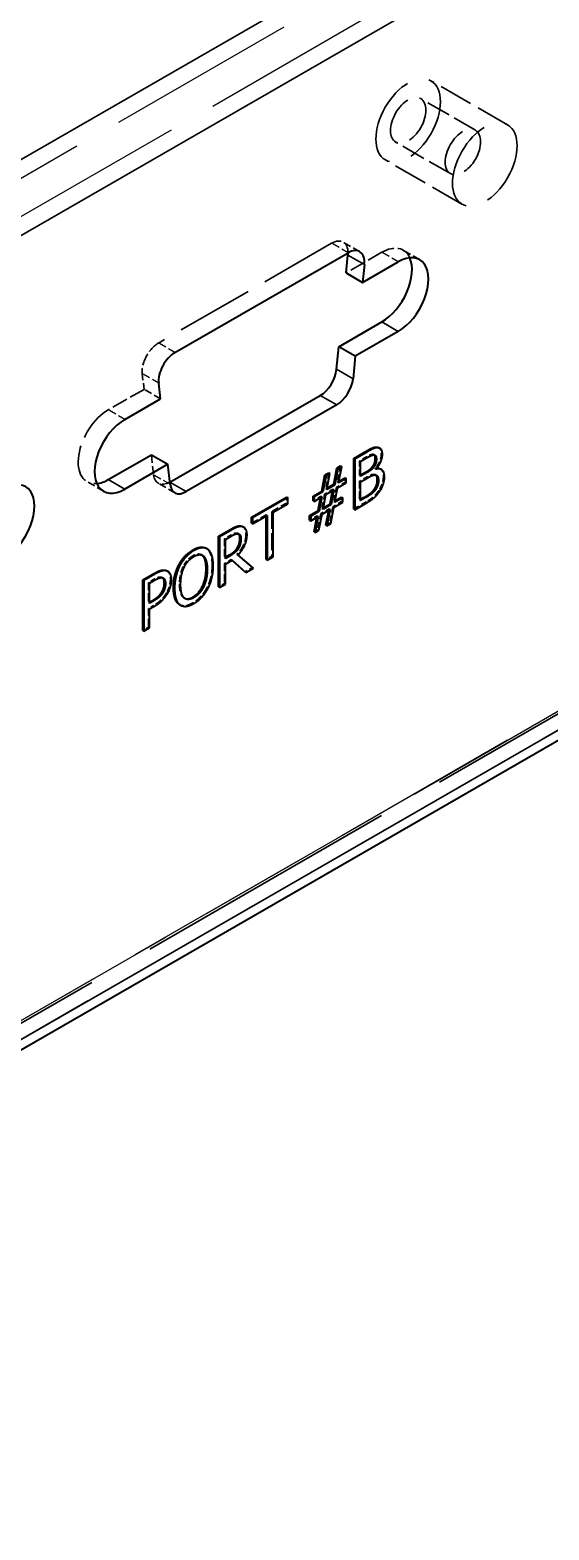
# Model space of a CAD drawing. Header units: millimetres. Extents: x 0 to 1188, y 0 to 840.
# Drawn here: x 1067.27 to 1084.03, y 631.4 to 679.83 of the extents above; entities that cross this region are included whole.
import ezdxf

# ---------------------------------------------------------------- set-up
doc = ezdxf.new("R2010")
doc.units = ezdxf.units.MM
doc.header["$LTSCALE"] = 2
doc.linetypes.add('DASHED', pattern=[0.2067, 0.1654, -0.0413])
for name, color, linetype, lineweight in [('가려진 것(ISO)', 2, 'DASHED', 35), ('가려진 좁은 것(ISO)', 2, 'DASHED', 25), ('가시적인 것(ISO)', 3, 'Continuous', 40), ('가시적인 좁은 것(ISO)', 3, 'Continuous', 35)]:
    doc.layers.add(name, color=color, linetype=linetype, lineweight=lineweight)

msp = doc.modelspace()

# ---------------------------------------------------------------- linework, layer by layer
at = {"layer": '가려진 것(ISO)', "ltscale": 3.333119}
for p, q in [((1082.693, 676.765), (1080.218, 678.191)), ((1081.22, 674.209), (1078.746, 675.634))]:
    msp.add_line(p, q, dxfattribs=at)
at = {"layer": '가려진 것(ISO)', "ltscale": 2.380771}
for p, q in [((1081.654, 676.597), (1079.886, 677.615)), ((1080.845, 675.192), (1079.077, 676.21))]:
    msp.add_line(p, q, dxfattribs=at)
at = {"layer": '가려진 것(ISO)', "ltscale": 26.124819}
msp.add_line((1116.058, 676.032), (1039.69, 632.055), dxfattribs=at)
at = {"layer": '가려진 것(ISO)', "ltscale": 7.529468}
msp.add_line((1077.009, 672.945), (1071.418, 669.725), dxfattribs=at)
at = {"layer": '가려진 것(ISO)', "ltscale": 0.714161}
for p, q in [((1077.914, 672.676), (1077.383, 672.982)), ((1079.85, 672.416), (1079.319, 672.721)), ((1071.479, 667.923), (1070.949, 668.229)), ((1069.638, 664.943), (1069.108, 665.248)), ((1071.94, 664.893), (1071.41, 665.198))]:
    msp.add_line(p, q, dxfattribs=at)
at = {"layer": '가려진 것(ISO)', "ltscale": 1.554712}
for p, q in [((1078.633, 672.654), (1077.479, 671.989)), ((1070.949, 668.229), (1069.794, 667.564))]:
    msp.add_line(p, q, dxfattribs=at)
at = {"layer": '가려진 것(ISO)', "ltscale": 0.632481}
msp.add_line((1070.892, 668.735), (1070.949, 668.229), dxfattribs=at)
at = {"layer": '가려진 것(ISO)', "ltscale": 0.806388}
msp.add_line((1071.185, 666.117), (1071.258, 665.471), dxfattribs=at)
at = {"layer": '가려진 것(ISO)', "ltscale": 0.242232}
msp.add_line((1078.089, 666.026), (1077.909, 665.922), dxfattribs=at)
at = {"layer": '가려진 것(ISO)', "ltscale": 0.557109}
msp.add_line((1077.909, 665.922), (1077.909, 665.444), dxfattribs=at)
at = {"layer": '가려진 것(ISO)', "ltscale": 0.047517}
for p, q in [((1077.909, 665.922), (1077.945, 665.902)), ((1078.346, 666.131), (1078.381, 666.111)), ((1078.375, 666.123), (1078.41, 666.102)), ((1077.909, 665.444), (1077.945, 665.464)), ((1077.909, 665.444), (1077.945, 665.423)), ((1078.416, 665.681), (1078.451, 665.661)), ((1078.416, 665.673), (1078.451, 665.653)), ((1078.43, 665.47), (1078.465, 665.45)), ((1076.817, 665.015), (1076.853, 664.995)), ((1077.046, 665.001), (1077.082, 664.981)), ((1077.166, 665.067), (1077.201, 665.047)), ((1077.199, 665.235), (1077.234, 665.214)), ((1077.444, 665.228), (1077.479, 665.207)), ((1077.909, 665.262), (1077.945, 665.242)), ((1075.555, 664.559), (1075.591, 664.538)), ((1076.661, 664.777), (1076.697, 664.756)), ((1076.784, 664.85), (1076.819, 664.83)), ((1077.046, 664.438), (1077.082, 664.418)), ((1077.08, 664.606), (1077.115, 664.585)), ((1077.333, 664.603), (1077.368, 664.583)), ((1077.909, 664.658), (1077.945, 664.678)), ((1077.909, 664.658), (1077.945, 664.638)), ((1074.893, 664.177), (1074.928, 664.157)), ((1075.081, 664.285), (1075.116, 664.265)), ((1076.542, 664.148), (1076.577, 664.127)), ((1076.665, 664.218), (1076.7, 664.198)), ((1076.696, 664.382), (1076.731, 664.362)), ((1076.924, 664.367), (1076.959, 664.347)), ((1076.947, 663.918), (1076.982, 663.898)), ((1073.986, 663.576), (1074.021, 663.555)), ((1076.565, 663.698), (1076.6, 663.678)), ((1072.98, 663.082), (1073.016, 663.062)), ((1073.544, 663.406), (1073.579, 663.385)), ((1072.803, 662.89), (1072.839, 662.87)), ((1073.544, 662.791), (1073.579, 662.811)), ((1073.544, 662.791), (1073.579, 662.771)), ((1073.544, 662.609), (1073.579, 662.589)), ((1073.76, 662.733), (1073.795, 662.713)), ((1073.947, 662.903), (1073.983, 662.882)), ((1074.451, 662.481), (1074.486, 662.46)), ((1075.081, 662.844), (1075.116, 662.823)), ((1071.095, 661.995), (1071.13, 661.975)), ((1071.538, 662.155), (1071.573, 662.135)), ((1072.246, 661.492), (1072.282, 661.472)), ((1073.544, 661.959), (1073.579, 661.938)), ((1071.095, 661.343), (1071.13, 661.364)), ((1071.095, 661.343), (1071.13, 661.323)), ((1071.095, 661.158), (1071.13, 661.138)), ((1071.095, 660.548), (1071.13, 660.528))]:
    msp.add_line(p, q, dxfattribs=at)
at = {"layer": '가려진 것(ISO)', "ltscale": 0.55657}
for p, q in [((1076.917, 665.536), (1076.817, 665.015)), ((1077.299, 665.756), (1077.199, 665.235))]:
    msp.add_line(p, q, dxfattribs=at)
at = {"layer": '가려진 것(ISO)', "ltscale": 0.172774}
for p, q in [((1077.444, 665.376), (1077.444, 665.228)), ((1077.333, 664.751), (1077.333, 664.603))]:
    msp.add_line(p, q, dxfattribs=at)
at = {"layer": '가려진 것(ISO)', "ltscale": 0.286994}
msp.add_line((1078.123, 665.385), (1077.909, 665.262), dxfattribs=at)
at = {"layer": '가려진 것(ISO)', "ltscale": 0.009161}
msp.add_line((1078.416, 665.681), (1078.416, 665.673), dxfattribs=at)
at = {"layer": '가려진 것(ISO)', "ltscale": 0.353365}
msp.add_line((1077.046, 665.001), (1076.784, 664.85), dxfattribs=at)
at = {"layer": '가려진 것(ISO)', "ltscale": 0.059308}
for p, q in [((1076.817, 665.015), (1076.861, 665.04)), ((1077.199, 665.235), (1077.243, 665.26))]:
    msp.add_line(p, q, dxfattribs=at)
at = {"layer": '가려진 것(ISO)', "ltscale": 0.04873}
msp.add_line((1077.038, 664.956), (1077.046, 665.001), dxfattribs=at)
at = {"layer": '가려진 것(ISO)', "ltscale": 0.493694}
msp.add_line((1077.166, 665.067), (1077.08, 664.606), dxfattribs=at)
at = {"layer": '가려진 것(ISO)', "ltscale": 0.374974}
msp.add_line((1077.444, 665.228), (1077.166, 665.067), dxfattribs=at)
at = {"layer": '가려진 것(ISO)', "ltscale": 0.703743}
msp.add_line((1077.909, 665.262), (1077.909, 664.658), dxfattribs=at)
at = {"layer": '가려진 것(ISO)', "ltscale": 0.638915}
for p, q in [((1075.555, 664.559), (1075.081, 664.285)), ((1074.893, 664.177), (1074.419, 663.904))]:
    msp.add_line(p, q, dxfattribs=at)
at = {"layer": '가려진 것(ISO)', "ltscale": 0.225253}
msp.add_line((1075.555, 664.752), (1075.555, 664.559), dxfattribs=at)
at = {"layer": '가려진 것(ISO)', "ltscale": 0.341017}
msp.add_line((1076.661, 664.777), (1076.408, 664.631), dxfattribs=at)
at = {"layer": '가려진 것(ISO)', "ltscale": 0.048693}
msp.add_line((1076.653, 664.731), (1076.661, 664.777), dxfattribs=at)
at = {"layer": '가려진 것(ISO)', "ltscale": 0.500422}
msp.add_line((1076.784, 664.85), (1076.696, 664.382), dxfattribs=at)
at = {"layer": '가려진 것(ISO)', "ltscale": 0.059112}
msp.add_line((1076.696, 664.382), (1076.74, 664.407), dxfattribs=at)
at = {"layer": '가려진 것(ISO)', "ltscale": 0.555072}
for p, q in [((1077.046, 664.438), (1076.947, 663.918)), ((1076.665, 664.218), (1076.565, 663.698))]:
    msp.add_line(p, q, dxfattribs=at)
at = {"layer": '가려진 것(ISO)', "ltscale": 0.385779}
msp.add_line((1077.333, 664.603), (1077.046, 664.438), dxfattribs=at)
at = {"layer": '가려진 것(ISO)', "ltscale": 0.058956}
msp.add_line((1077.08, 664.606), (1077.123, 664.631), dxfattribs=at)
at = {"layer": '가려진 것(ISO)', "ltscale": 0.546304}
msp.add_line((1078.127, 664.598), (1077.721, 664.364), dxfattribs=at)
at = {"layer": '가려진 것(ISO)', "ltscale": 0.047334}
msp.add_line((1074.893, 664.136), (1074.893, 664.177), dxfattribs=at)
at = {"layer": '가려진 것(ISO)', "ltscale": 1.679244}
msp.add_line((1075.081, 664.285), (1075.081, 662.844), dxfattribs=at)
at = {"layer": '가려진 것(ISO)', "ltscale": 0.330212}
msp.add_line((1076.542, 664.148), (1076.297, 664.006), dxfattribs=at)
at = {"layer": '가려진 것(ISO)', "ltscale": 0.048785}
for p, q in [((1076.533, 664.102), (1076.542, 664.148)), ((1076.915, 664.322), (1076.924, 664.367))]:
    msp.add_line(p, q, dxfattribs=at)
at = {"layer": '가려진 것(ISO)', "ltscale": 0.348734}
msp.add_line((1076.924, 664.367), (1076.665, 664.218), dxfattribs=at)
at = {"layer": '가려진 것(ISO)', "ltscale": 0.165056}
for p, q in [((1076.947, 663.918), (1076.824, 663.848)), ((1076.565, 663.698), (1076.442, 663.628))]:
    msp.add_line(p, q, dxfattribs=at)
at = {"layer": '가려진 것(ISO)', "ltscale": 0.251493}
msp.add_line((1073.731, 663.513), (1073.544, 663.406), dxfattribs=at)
at = {"layer": '가려진 것(ISO)', "ltscale": 0.716091}
msp.add_line((1073.544, 663.406), (1073.544, 662.791), dxfattribs=at)
at = {"layer": '가려진 것(ISO)', "ltscale": 0.290081}
msp.add_line((1073.76, 662.733), (1073.544, 662.609), dxfattribs=at)
at = {"layer": '가려진 것(ISO)', "ltscale": 0.757766}
msp.add_line((1073.544, 662.609), (1073.544, 661.959), dxfattribs=at)
at = {"layer": '가려진 것(ISO)', "ltscale": 0.060476}
msp.add_line((1073.788, 662.709), (1073.76, 662.733), dxfattribs=at)
at = {"layer": '가려진 것(ISO)', "ltscale": 1.070492}
msp.add_line((1073.947, 662.903), (1074.451, 662.481), dxfattribs=at)
at = {"layer": '가려진 것(ISO)', "ltscale": 0.328669}
msp.add_line((1074.451, 662.481), (1074.206, 662.34), dxfattribs=at)
at = {"layer": '가려진 것(ISO)', "ltscale": 0.253036}
for p, q in [((1075.081, 662.844), (1074.893, 662.736)), ((1073.544, 661.959), (1073.356, 661.851)), ((1071.095, 660.548), (1070.907, 660.44))]:
    msp.add_line(p, q, dxfattribs=at)
at = {"layer": '가려진 것(ISO)', "ltscale": 0.209818}
msp.add_line((1071.251, 662.085), (1071.095, 661.995), dxfattribs=at)
at = {"layer": '가려진 것(ISO)', "ltscale": 0.759309}
msp.add_line((1071.095, 661.995), (1071.095, 661.343), dxfattribs=at)
at = {"layer": '가려진 것(ISO)', "ltscale": 0.214448}
msp.add_line((1071.254, 661.25), (1071.095, 661.158), dxfattribs=at)
at = {"layer": '가려진 것(ISO)', "ltscale": 0.709917}
msp.add_line((1071.095, 661.158), (1071.095, 660.548), dxfattribs=at)
at = {"layer": '가려진 것(ISO)', "ltscale": 8.825976}
for centre in [(1079.482, 676.912), (1081.956, 675.487)]:
    msp.add_ellipse(centre, major_axis=(-0.736, -1.278), ratio=0.578093, dxfattribs=at)
at = {"layer": '가려진 것(ISO)', "ltscale": 4.849754}
for centre in [(1079.482, 676.912), (1081.249, 675.894)]:
    msp.add_ellipse(centre, major_axis=(-0.404, -0.702), ratio=0.578093, dxfattribs=at)
at = {"layer": '가려진 것(ISO)', "ltscale": 1.119102}
msp.add_ellipse((1077.009, 672.332), major_axis=(0.374, 0.65), ratio=0.578093, start_param=5.499713, end_param=7.06665, dxfattribs=at)
at = {"layer": '가려진 것(ISO)', "ltscale": 1.543277}
msp.add_ellipse((1078.633, 671.53), major_axis=(0.686, 1.192), ratio=0.578093, start_param=5.888031, end_param=7.06665, dxfattribs=at)
at = {"layer": '가려진 것(ISO)', "ltscale": 1.208387}
msp.add_ellipse((1071.418, 669.112), major_axis=(-0.374, -0.65), ratio=0.578093, start_param=3.925057, end_param=5.616996, dxfattribs=at)
at = {"layer": '가려진 것(ISO)', "ltscale": 3.605266}
msp.add_ellipse((1069.794, 666.44), major_axis=(-0.686, -1.192), ratio=0.578093, start_param=3.925057, end_param=6.67834, dxfattribs=at)
at = {"layer": '가려진 것(ISO)', "ltscale": 1.030391}
msp.add_ellipse((1071.784, 665.848), major_axis=(-0.374, -0.65), ratio=0.578093, start_param=5.616996, end_param=7.059734, dxfattribs=at)
at = {"layer": '가려진 것(ISO)', "ltscale": 0.309529}
msp.add_open_spline([(1078.538, 666.345), (1078.563, 666.33), (1078.614, 666.249), (1078.614, 666.145)], degree=2, knots=[0.539277, 0.539277, 0.539277, 1, 2, 2, 2], dxfattribs=at)
at = {"layer": '가려진 것(ISO)', "ltscale": 0.35306}
msp.add_open_spline([(1078.346, 666.131), (1078.3, 666.134), (1078.189, 666.083), (1078.089, 666.026)], degree=2, dxfattribs=at)
at = {"layer": '가려진 것(ISO)', "ltscale": 0.082396}
msp.add_open_spline([(1078.391, 666.109), (1078.374, 666.129), (1078.346, 666.131)], degree=2, dxfattribs=at)
at = {"layer": '가려진 것(ISO)', "ltscale": 0.515212}
msp.add_open_spline([(1078.614, 666.145), (1078.614, 666.03), (1078.509, 665.786), (1078.416, 665.681)], degree=2, dxfattribs=at)
at = {"layer": '가려진 것(ISO)', "ltscale": 0.340325}
msp.add_open_spline([(1078.37, 665.485), (1078.325, 665.486), (1078.22, 665.441), (1078.123, 665.385)], degree=2, dxfattribs=at)
at = {"layer": '가려진 것(ISO)', "ltscale": 0.131526}
msp.add_open_spline([(1078.446, 665.458), (1078.42, 665.483), (1078.37, 665.485)], degree=2, dxfattribs=at)
at = {"layer": '가려진 것(ISO)', "ltscale": 0.07739}
msp.add_open_spline([(1078.416, 665.673), (1078.445, 665.681), (1078.47, 665.683)], degree=2, dxfattribs=at)
at = {"layer": '가려진 것(ISO)', "ltscale": 0.490775}
msp.add_open_spline([(1078.681, 665.419), (1078.681, 665.297), (1078.6, 665.064), (1078.534, 664.965)], degree=2, dxfattribs=at)
at = {"layer": '가려진 것(ISO)', "ltscale": 0.384276}
msp.add_open_spline([(1078.582, 665.662), (1078.598, 665.653), (1078.681, 665.575), (1078.681, 665.419)], degree=2, knots=[0.805346, 0.805346, 0.805346, 1, 2, 2, 2], dxfattribs=at)
at = {"layer": '가려진 것(ISO)', "ltscale": 0.581192}
msp.add_open_spline([(1078.534, 664.965), (1078.454, 664.847), (1078.271, 664.681), (1078.127, 664.598)], degree=2, dxfattribs=at)
at = {"layer": '가려진 것(ISO)', "ltscale": 0.313784}
msp.add_open_spline([(1073.956, 663.587), (1073.915, 663.594), (1073.809, 663.558), (1073.731, 663.513)], degree=2, dxfattribs=at)
at = {"layer": '가려진 것(ISO)', "ltscale": 0.733445}
msp.add_open_spline([(1074.241, 663.551), (1074.241, 663.372), (1074.083, 663.039), (1073.947, 662.903)], degree=2, dxfattribs=at)
at = {"layer": '가려진 것(ISO)', "ltscale": 0.085643}
msp.add_open_spline([(1074.002, 663.564), (1073.983, 663.581), (1073.956, 663.587)], degree=2, dxfattribs=at)
at = {"layer": '가려진 것(ISO)', "ltscale": 0.387417}
msp.add_open_spline([(1074.141, 663.795), (1074.174, 663.776), (1074.241, 663.68), (1074.241, 663.551)], degree=2, knots=[0.446991, 0.446991, 0.446991, 1, 2, 2, 2], dxfattribs=at)
at = {"layer": '가려진 것(ISO)', "ltscale": 0.045607}
msp.add_open_spline([(1072.957, 663.097), (1072.969, 663.091), (1072.98, 663.082)], degree=2, dxfattribs=at)
at = {"layer": '가려진 것(ISO)', "ltscale": 0.785429}
msp.add_open_spline([(1072.98, 663.082), (1073.06, 663.02), (1073.15, 662.753), (1073.15, 662.549)], degree=2, dxfattribs=at)
at = {"layer": '가려진 것(ISO)', "ltscale": 0.606876}
msp.add_open_spline([(1072.211, 662.503), (1072.155, 662.387), (1072.095, 662.101), (1072.095, 661.942)], degree=2, dxfattribs=at)
at = {"layer": '가려진 것(ISO)', "ltscale": 0.485433}
msp.add_open_spline([(1072.525, 662.853), (1072.423, 662.795), (1072.27, 662.624), (1072.211, 662.503)], degree=2, dxfattribs=at)
at = {"layer": '가려진 것(ISO)', "ltscale": 0.445941}
msp.add_open_spline([(1072.821, 662.879), (1072.77, 662.916), (1072.624, 662.91), (1072.525, 662.853)], degree=2, knots=[0.151924, 0.151924, 0.151924, 1, 2, 2, 2], dxfattribs=at)
at = {"layer": '가려진 것(ISO)', "ltscale": 0.784362}
msp.add_open_spline([(1073.15, 662.549), (1073.15, 662.351), (1073.063, 661.978), (1072.98, 661.822)], degree=2, dxfattribs=at)
at = {"layer": '가려진 것(ISO)', "ltscale": 0.352294}
msp.add_open_spline([(1071.503, 662.168), (1071.458, 662.177), (1071.339, 662.136), (1071.251, 662.085)], degree=2, dxfattribs=at)
at = {"layer": '가려진 것(ISO)', "ltscale": 0.093609}
msp.add_open_spline([(1071.554, 662.144), (1071.533, 662.162), (1071.503, 662.168)], degree=2, dxfattribs=at)
at = {"layer": '가려진 것(ISO)', "ltscale": 0.466481}
msp.add_open_spline([(1071.801, 662.097), (1071.801, 661.991), (1071.736, 661.763), (1071.677, 661.663)], degree=2, dxfattribs=at)
at = {"layer": '가려진 것(ISO)', "ltscale": 0.432111}
msp.add_open_spline([(1071.689, 662.37), (1071.729, 662.347), (1071.801, 662.234), (1071.801, 662.097)], degree=2, knots=[0.392416, 0.392416, 0.392416, 1, 2, 2, 2], dxfattribs=at)
at = {"layer": '가려진 것(ISO)', "ltscale": 0.619827}
msp.add_open_spline([(1071.677, 661.663), (1071.604, 661.537), (1071.406, 661.337), (1071.254, 661.25)], degree=2, dxfattribs=at)
at = {"layer": '가려진 것(ISO)', "ltscale": 0.708477}
msp.add_open_spline([(1072.095, 661.942), (1072.095, 661.62), (1072.237, 661.495), (1072.264, 661.483)], degree=2, knots=[0, 0, 0, 1, 1.207672, 1.207672, 1.207672], dxfattribs=at)
at = {"layer": '가려진 것(ISO)', "ltscale": 0.688465}
msp.add_open_spline([(1072.98, 661.822), (1072.893, 661.658), (1072.663, 661.417), (1072.524, 661.337)], degree=2, dxfattribs=at)
at = {"layer": '가려진 것(ISO)', "ltscale": 0.636822}
msp.add_open_spline([(1072.524, 661.337), (1072.381, 661.254), (1072.169, 661.237), (1072.094, 661.28)], degree=2, knots=[0, 0, 0, 1, 1.847442, 1.847442, 1.847442], dxfattribs=at)
at = {"layer": '가려진 좁은 것(ISO)', "ltscale": 18.660585}
for p, q in [((1115.579, 703.022), (1039.212, 659.045)), ((1039.742, 658.127), (1116.11, 702.104)), ((1039.565, 632.067), (1115.933, 676.044)), ((1116.11, 676.147), (1039.742, 632.17)), ((1115.933, 675.431), (1039.565, 631.454))]:
    msp.add_line(p, q, dxfattribs=at)
at = {"layer": '가려진 좁은 것(ISO)', "ltscale": 0.714161}
for p, q in [((1077.539, 672.639), (1077.009, 672.945)), ((1079.163, 672.348), (1078.633, 672.654)), ((1071.949, 669.42), (1071.418, 669.725)), ((1071.422, 668.429), (1070.892, 668.735)), ((1070.325, 667.258), (1069.794, 667.564)), ((1071.788, 665.166), (1071.258, 665.471))]:
    msp.add_line(p, q, dxfattribs=at)
at = {"layer": '가려진 좁은 것(ISO)', "ltscale": 0.047517}
for p, q in [((1078.089, 666.026), (1078.125, 666.005)), ((1078.614, 666.145), (1078.65, 666.125)), ((1078.123, 665.385), (1078.158, 665.365)), ((1078.37, 665.485), (1078.405, 665.465)), ((1078.681, 665.419), (1078.716, 665.399)), ((1078.534, 664.965), (1078.569, 664.944)), ((1078.127, 664.598), (1078.162, 664.578)), ((1073.731, 663.513), (1073.766, 663.493)), ((1073.956, 663.587), (1073.991, 663.567)), ((1074.241, 663.551), (1074.276, 663.531)), ((1072.211, 662.503), (1072.247, 662.483)), ((1072.525, 662.853), (1072.561, 662.833)), ((1073.15, 662.549), (1073.185, 662.529)), ((1071.251, 662.085), (1071.286, 662.065)), ((1071.503, 662.168), (1071.538, 662.148)), ((1071.801, 662.097), (1071.836, 662.077)), ((1071.677, 661.663), (1071.713, 661.642)), ((1072.095, 661.942), (1072.131, 661.922)), ((1072.98, 661.822), (1073.016, 661.802)), ((1071.254, 661.25), (1071.29, 661.229)), ((1072.524, 661.337), (1072.559, 661.317))]:
    msp.add_line(p, q, dxfattribs=at)
at = {"layer": '가시적인 것(ISO)'}
for p, q in [((1116.432, 675.382), (1040.064, 631.405)), ((1071.949, 669.42), (1077.539, 672.639)), ((1077.479, 671.989), (1077.535, 672.561)), ((1078.009, 671.683), (1079.163, 672.348)), ((1078.066, 672.255), (1078.009, 671.683)), ((1077.479, 671.989), (1078.009, 671.683)), ((1077.242, 669.604), (1078.633, 670.405)), ((1079.163, 670.1), (1077.772, 669.299)), ((1077.17, 668.875), (1077.242, 669.604)), ((1077.772, 669.299), (1077.242, 669.604)), ((1077.772, 669.299), (1077.7, 668.57)), ((1071.479, 667.923), (1071.422, 668.429)), ((1070.325, 667.258), (1071.479, 667.923)), ((1071.784, 665.235), (1076.643, 668.033)), ((1077.173, 667.728), (1072.315, 664.93)), ((1078.467, 666.363), (1078.503, 666.342)), ((1078.538, 666.345), (1078.573, 666.324)), ((1069.794, 665.315), (1071.185, 666.117)), ((1071.185, 666.117), (1071.716, 665.811)), ((1077.721, 665.999), (1078.096, 666.215)), ((1077.721, 664.364), (1077.721, 665.999)), ((1077.721, 665.999), (1077.757, 665.979)), ((1078.132, 666.195), (1077.757, 665.979)), ((1077.757, 665.979), (1077.757, 664.344)), ((1077.945, 665.902), (1078.125, 666.005)), ((1077.945, 665.423), (1077.945, 665.902)), ((1071.716, 665.811), (1070.325, 665.01)), ((1071.788, 665.166), (1071.716, 665.811)), ((1076.695, 664.944), (1076.794, 665.466)), ((1076.83, 665.445), (1076.73, 664.924)), ((1076.794, 665.466), (1076.917, 665.536)), ((1076.794, 665.466), (1076.83, 665.445)), ((1076.952, 665.516), (1076.83, 665.445)), ((1076.853, 664.995), (1076.952, 665.516)), ((1076.917, 665.536), (1076.952, 665.516)), ((1077.076, 665.164), (1077.176, 665.685)), ((1077.211, 665.665), (1077.112, 665.144)), ((1077.176, 665.685), (1077.299, 665.756)), ((1077.176, 665.685), (1077.211, 665.665)), ((1077.334, 665.736), (1077.211, 665.665)), ((1077.234, 665.214), (1077.334, 665.736)), ((1077.243, 665.26), (1077.444, 665.376)), ((1077.299, 665.756), (1077.334, 665.736)), ((1077.444, 665.376), (1077.479, 665.356)), ((1077.945, 665.464), (1078.123, 665.567)), ((1078.158, 665.546), (1077.945, 665.423)), ((1077.945, 665.242), (1078.158, 665.365)), ((1078.451, 665.653), (1078.451, 665.661)), ((1078.582, 665.662), (1078.618, 665.642)), ((1076.408, 664.779), (1076.695, 664.944)), ((1076.73, 664.924), (1076.443, 664.759)), ((1076.695, 664.944), (1076.73, 664.924)), ((1076.819, 664.83), (1077.082, 664.981)), ((1077.112, 665.144), (1076.853, 664.995)), ((1076.861, 665.04), (1077.076, 665.164)), ((1076.958, 664.533), (1077.038, 664.956)), ((1077.082, 664.981), (1076.993, 664.513)), ((1077.076, 665.164), (1077.112, 665.144)), ((1077.115, 664.585), (1077.201, 665.047)), ((1077.201, 665.047), (1077.479, 665.207)), ((1077.479, 665.356), (1077.234, 665.214)), ((1077.479, 665.207), (1077.479, 665.356)), ((1077.945, 664.638), (1077.945, 665.242)), ((1078.383, 665), (1078.418, 664.979)), ((1074.419, 664.097), (1075.555, 664.752)), ((1075.591, 664.732), (1074.454, 664.077)), ((1075.116, 664.265), (1075.591, 664.538)), ((1075.555, 664.752), (1075.591, 664.732)), ((1075.591, 664.538), (1075.591, 664.732)), ((1076.408, 664.631), (1076.408, 664.779)), ((1076.408, 664.779), (1076.443, 664.759)), ((1076.408, 664.631), (1076.443, 664.611)), ((1076.443, 664.759), (1076.443, 664.611)), ((1076.443, 664.611), (1076.697, 664.756)), ((1076.575, 664.315), (1076.653, 664.731)), ((1076.697, 664.756), (1076.611, 664.295)), ((1076.731, 664.362), (1076.819, 664.83)), ((1076.993, 664.513), (1076.731, 664.362)), ((1076.74, 664.407), (1076.958, 664.533)), ((1076.958, 664.533), (1076.993, 664.513)), ((1076.982, 663.898), (1077.082, 664.418)), ((1077.082, 664.418), (1077.368, 664.583)), ((1077.368, 664.731), (1077.115, 664.585)), ((1077.123, 664.631), (1077.333, 664.751)), ((1077.333, 664.751), (1077.368, 664.731)), ((1077.368, 664.583), (1077.368, 664.731)), ((1077.757, 664.344), (1078.162, 664.578)), ((1077.945, 664.678), (1078.062, 664.746)), ((1078.097, 664.725), (1077.945, 664.638)), ((1074.419, 663.904), (1074.419, 664.097)), ((1074.419, 664.097), (1074.454, 664.077)), ((1074.419, 663.904), (1074.454, 663.884)), ((1074.454, 663.884), (1074.928, 664.157)), ((1074.454, 664.077), (1074.454, 663.884)), ((1074.893, 662.736), (1074.893, 664.136)), ((1074.928, 664.157), (1074.928, 662.715)), ((1075.116, 662.823), (1075.116, 664.265)), ((1076.297, 664.155), (1076.575, 664.315)), ((1076.297, 664.006), (1076.297, 664.155)), ((1076.297, 664.155), (1076.332, 664.134)), ((1076.297, 664.006), (1076.332, 663.986)), ((1076.611, 664.295), (1076.332, 664.134)), ((1076.332, 664.134), (1076.332, 663.986)), ((1076.332, 663.986), (1076.577, 664.127)), ((1076.442, 663.628), (1076.533, 664.102)), ((1076.577, 664.127), (1076.478, 663.607)), ((1076.575, 664.315), (1076.611, 664.295)), ((1076.6, 663.678), (1076.7, 664.198)), ((1076.7, 664.198), (1076.959, 664.347)), ((1076.824, 663.848), (1076.915, 664.322)), ((1076.959, 664.347), (1076.859, 663.827)), ((1077.721, 664.364), (1077.757, 664.344)), ((1073.356, 663.486), (1073.721, 663.696)), ((1073.356, 661.851), (1073.356, 663.486)), ((1073.356, 663.486), (1073.391, 663.465)), ((1073.756, 663.675), (1073.391, 663.465)), ((1073.391, 663.465), (1073.391, 661.83)), ((1073.579, 663.385), (1073.766, 663.493)), ((1074.141, 663.795), (1074.176, 663.775)), ((1076.442, 663.628), (1076.478, 663.607)), ((1076.478, 663.607), (1076.6, 663.678)), ((1076.824, 663.848), (1076.859, 663.827)), ((1076.859, 663.827), (1076.982, 663.898)), ((1072.957, 663.097), (1072.992, 663.077)), ((1073.579, 662.771), (1073.579, 663.385)), ((1073.965, 663.118), (1074, 663.098)), ((1072.069, 662.558), (1072.104, 662.537)), ((1073.579, 662.811), (1073.709, 662.886)), ((1073.744, 662.866), (1073.579, 662.771)), ((1073.579, 662.589), (1073.795, 662.713)), ((1073.579, 661.938), (1073.579, 662.589)), ((1074.206, 662.34), (1073.788, 662.709)), ((1073.795, 662.713), (1074.242, 662.32)), ((1074.486, 662.46), (1073.983, 662.882)), ((1074.242, 662.32), (1074.486, 662.46)), ((1074.893, 662.736), (1074.928, 662.715)), ((1074.928, 662.715), (1075.116, 662.823)), ((1070.907, 662.075), (1071.262, 662.28)), ((1070.907, 660.44), (1070.907, 662.075)), ((1070.907, 662.075), (1070.942, 662.055)), ((1071.298, 662.26), (1070.942, 662.055)), ((1070.942, 662.055), (1070.942, 660.42)), ((1071.13, 661.975), (1071.286, 662.065)), ((1071.13, 661.323), (1071.13, 661.975)), ((1071.689, 662.37), (1071.725, 662.349)), ((1074.206, 662.34), (1074.242, 662.32)), ((1071.525, 661.689), (1071.56, 661.669)), ((1073.356, 661.851), (1073.391, 661.83)), ((1073.391, 661.83), (1073.579, 661.938)), ((1071.13, 661.364), (1071.223, 661.417)), ((1071.259, 661.397), (1071.13, 661.323)), ((1071.13, 661.138), (1071.29, 661.229)), ((1071.13, 660.528), (1071.13, 661.138)), ((1072.094, 661.28), (1072.13, 661.259)), ((1070.942, 660.42), (1071.13, 660.528)), ((1070.907, 660.44), (1070.942, 660.42))]:
    msp.add_line(p, q, dxfattribs=at)
for centre, major_axis, start_param, end_param in [((1077.009, 672.332), (0.374, 0.65), 5.37471, 5.499713), ((1077.539, 672.026), (0.374, 0.65), 5.37471, 7.06665), ((1078.633, 671.53), (0.686, 1.192), 3.925057, 5.888031), ((1079.163, 671.224), (0.686, 1.192), 3.925057, 7.06665), ((1071.949, 668.807), (0.374, 0.65), 0.783464, 2.475404), ((1076.643, 668.646), (0.374, 0.65), 3.925057, 5.37471), ((1077.173, 668.341), (-0.374, -0.65), 0.783464, 2.233118), ((1070.325, 666.134), (-0.686, -1.192), 3.925057, 7.06665), ((1066.435, 663.895), (0.686, 1.192), 3.925057, 7.06665), ((1069.794, 666.44), (0.686, 1.192), 3.536747, 3.925057), ((1071.784, 665.848), (0.374, 0.65), 3.918141, 3.925057), ((1072.315, 665.543), (-0.374, -0.65), 5.616996, 7.06665)]:
    msp.add_ellipse(centre, major_axis=major_axis, ratio=0.578093, start_param=start_param, end_param=end_param, dxfattribs=at)
for points in [[(1078.096, 666.215), (1078.247, 666.302), (1078.399, 666.367), (1078.467, 666.363)], [(1078.503, 666.342), (1078.434, 666.347), (1078.283, 666.282), (1078.132, 666.195)], [(1078.467, 666.363), (1078.509, 666.362), (1078.538, 666.345)], [(1078.65, 666.125), (1078.65, 666.228), (1078.58, 666.34), (1078.503, 666.342)], [(1078.125, 666.005), (1078.224, 666.063), (1078.335, 666.114), (1078.381, 666.111)], [(1078.339, 665.746), (1078.383, 665.803), (1078.418, 665.925), (1078.418, 666.002)], [(1078.454, 665.981), (1078.454, 665.905), (1078.418, 665.782), (1078.374, 665.725)], [(1078.381, 666.111), (1078.419, 666.107), (1078.454, 666.04), (1078.454, 665.981)], [(1078.451, 665.661), (1078.544, 665.766), (1078.65, 666.01), (1078.65, 666.125)], [(1078.123, 665.567), (1078.211, 665.617), (1078.294, 665.687), (1078.339, 665.746)], [(1078.374, 665.725), (1078.33, 665.666), (1078.246, 665.597), (1078.158, 665.546)], [(1078.158, 665.365), (1078.255, 665.421), (1078.361, 665.466), (1078.405, 665.465)], [(1078.405, 665.465), (1078.474, 665.462), (1078.52, 665.369), (1078.52, 665.276)], [(1078.716, 665.399), (1078.716, 665.555), (1078.577, 665.686), (1078.451, 665.653)], [(1078.47, 665.683), (1078.536, 665.689), (1078.582, 665.662)], [(1078.569, 664.944), (1078.636, 665.044), (1078.716, 665.277), (1078.716, 665.399)], [(1078.062, 664.746), (1078.186, 664.817), (1078.328, 664.925), (1078.383, 665)], [(1078.418, 664.979), (1078.363, 664.905), (1078.221, 664.797), (1078.097, 664.725)], [(1078.162, 664.578), (1078.307, 664.661), (1078.489, 664.827), (1078.569, 664.944)], [(1078.383, 665), (1078.435, 665.074), (1078.485, 665.211), (1078.485, 665.297)], [(1078.52, 665.276), (1078.52, 665.19), (1078.471, 665.053), (1078.418, 664.979)], [(1073.721, 663.696), (1073.842, 663.765), (1074.006, 663.829), (1074.08, 663.817)], [(1074.116, 663.796), (1074.041, 663.809), (1073.877, 663.745), (1073.756, 663.675)], [(1073.766, 663.493), (1073.844, 663.538), (1073.951, 663.574), (1073.991, 663.567)], [(1073.965, 663.118), (1074.006, 663.187), (1074.045, 663.336), (1074.045, 663.421)], [(1073.983, 662.882), (1074.118, 663.018), (1074.276, 663.352), (1074.276, 663.531)], [(1073.991, 663.567), (1074.037, 663.557), (1074.08, 663.472), (1074.08, 663.401)], [(1074.08, 663.817), (1074.114, 663.811), (1074.141, 663.795)], [(1074.276, 663.531), (1074.276, 663.659), (1074.19, 663.783), (1074.116, 663.796)], [(1072.069, 662.558), (1072.152, 662.714), (1072.382, 662.959), (1072.524, 663.041)], [(1072.559, 663.021), (1072.417, 662.939), (1072.187, 662.693), (1072.104, 662.537)], [(1073.016, 663.062), (1072.935, 663.12), (1072.704, 663.104), (1072.559, 663.021)], [(1073.185, 662.529), (1073.185, 662.733), (1073.096, 663), (1073.016, 663.062)], [(1073.709, 662.886), (1073.79, 662.933), (1073.92, 663.04), (1073.965, 663.118)], [(1074, 663.098), (1073.955, 663.02), (1073.826, 662.912), (1073.744, 662.866)], [(1074.08, 663.401), (1074.08, 663.316), (1074.041, 663.166), (1074, 663.098)], [(1071.9, 661.829), (1071.9, 662.035), (1071.988, 662.398), (1072.069, 662.558)], [(1072.104, 662.537), (1072.023, 662.378), (1071.935, 662.014), (1071.935, 661.809)], [(1072.131, 661.922), (1072.131, 662.081), (1072.19, 662.367), (1072.247, 662.483)], [(1072.247, 662.483), (1072.305, 662.604), (1072.459, 662.774), (1072.561, 662.833)], [(1072.561, 662.833), (1072.659, 662.89), (1072.817, 662.896), (1072.873, 662.844)], [(1072.838, 662.864), (1072.83, 662.872), (1072.821, 662.879)], [(1072.954, 662.436), (1072.954, 662.598), (1072.893, 662.814), (1072.838, 662.864)], [(1072.873, 662.844), (1072.928, 662.793), (1072.989, 662.578), (1072.989, 662.416)], [(1073.016, 661.802), (1073.098, 661.958), (1073.185, 662.33), (1073.185, 662.529)], [(1071.262, 662.28), (1071.388, 662.352), (1071.565, 662.406), (1071.632, 662.391)], [(1071.286, 662.065), (1071.374, 662.116), (1071.494, 662.156), (1071.538, 662.148)], [(1071.668, 662.371), (1071.6, 662.386), (1071.424, 662.332), (1071.298, 662.26)], [(1071.525, 661.689), (1071.567, 661.762), (1071.605, 661.9), (1071.605, 661.978)], [(1071.538, 662.148), (1071.59, 662.138), (1071.64, 662.042), (1071.64, 661.957)], [(1071.632, 662.391), (1071.664, 662.384), (1071.689, 662.37)], [(1071.836, 662.077), (1071.836, 662.213), (1071.747, 662.354), (1071.668, 662.371)], [(1071.713, 661.642), (1071.771, 661.742), (1071.836, 661.971), (1071.836, 662.077)], [(1072.525, 661.526), (1072.721, 661.639), (1072.954, 662.114), (1072.954, 662.436)], [(1072.989, 662.416), (1072.989, 662.094), (1072.757, 661.618), (1072.561, 661.505)], [(1071.223, 661.417), (1071.338, 661.483), (1071.479, 661.607), (1071.525, 661.689)], [(1071.56, 661.669), (1071.514, 661.587), (1071.373, 661.463), (1071.259, 661.397)], [(1071.29, 661.229), (1071.441, 661.316), (1071.639, 661.517), (1071.713, 661.642)], [(1071.64, 661.957), (1071.64, 661.879), (1071.603, 661.742), (1071.56, 661.669)], [(1072.068, 661.297), (1071.987, 661.359), (1071.9, 661.628), (1071.9, 661.829)], [(1071.935, 661.809), (1071.935, 661.608), (1072.022, 661.338), (1072.103, 661.277)], [(1072.561, 661.505), (1072.365, 661.393), (1072.131, 661.6), (1072.131, 661.922)], [(1072.264, 661.483), (1072.37, 661.436), (1072.525, 661.526)], [(1072.559, 661.317), (1072.698, 661.396), (1072.928, 661.638), (1073.016, 661.802)], [(1072.094, 661.28), (1072.081, 661.287), (1072.068, 661.297)], [(1072.103, 661.277), (1072.187, 661.215), (1072.416, 661.234), (1072.559, 661.317)]]:
    msp.add_open_spline(points, degree=2, dxfattribs=at)
for points, knots in [([(1078.418, 666.002), (1078.418, 666.06), (1078.397, 666.103), (1078.391, 666.109)], [0, 0, 0, 1, 1.259239, 1.259239, 1.259239]), ([(1078.485, 665.297), (1078.485, 665.39), (1078.455, 665.449), (1078.446, 665.458)], [0, 0, 0, 1, 1.276687, 1.276687, 1.276687]), ([(1074.045, 663.421), (1074.045, 663.493), (1074.014, 663.552), (1074.002, 663.564)], [0, 0, 0, 1, 1.399165, 1.399165, 1.399165]), ([(1072.524, 663.041), (1072.668, 663.124), (1072.884, 663.14), (1072.957, 663.097)], [0, 0, 0, 1, 1.859287, 1.859287, 1.859287]), ([(1071.605, 661.978), (1071.605, 662.062), (1071.569, 662.13), (1071.554, 662.144)], [0, 0, 0, 1, 1.416961, 1.416961, 1.416961])]:
    msp.add_open_spline(points, degree=2, knots=knots, dxfattribs=at)
at = {"layer": '가시적인 좁은 것(ISO)'}
for p, q in [((1039.212, 659.659), (1115.579, 703.636)), ((1116.64, 701.799), (1040.273, 657.821)), ((1040.273, 631.864), (1116.64, 675.841)), ((1078.066, 672.255), (1077.535, 672.561)), ((1079.163, 670.1), (1078.633, 670.405)), ((1077.7, 668.57), (1077.17, 668.875)), ((1077.173, 667.728), (1076.643, 668.033)), ((1078.096, 666.215), (1078.132, 666.195)), ((1078.418, 666.002), (1078.454, 665.981)), ((1078.123, 665.567), (1078.158, 665.546)), ((1078.339, 665.746), (1078.374, 665.725)), ((1070.325, 665.01), (1069.794, 665.315)), ((1072.315, 664.93), (1071.784, 665.235)), ((1078.485, 665.297), (1078.52, 665.276)), ((1078.062, 664.746), (1078.097, 664.725)), ((1073.721, 663.696), (1073.756, 663.675)), ((1074.045, 663.421), (1074.08, 663.401)), ((1074.08, 663.817), (1074.116, 663.796)), ((1072.524, 663.041), (1072.559, 663.021)), ((1072.838, 662.864), (1072.873, 662.844)), ((1073.709, 662.886), (1073.744, 662.866)), ((1071.262, 662.28), (1071.298, 662.26)), ((1071.605, 661.978), (1071.64, 661.957)), ((1071.632, 662.391), (1071.668, 662.371)), ((1072.954, 662.436), (1072.989, 662.416)), ((1071.9, 661.829), (1071.935, 661.809)), ((1072.525, 661.526), (1072.561, 661.505)), ((1071.223, 661.417), (1071.259, 661.397)), ((1072.068, 661.297), (1072.103, 661.277))]:
    msp.add_line(p, q, dxfattribs=at)

doc.saveas('drawing.dxf')
